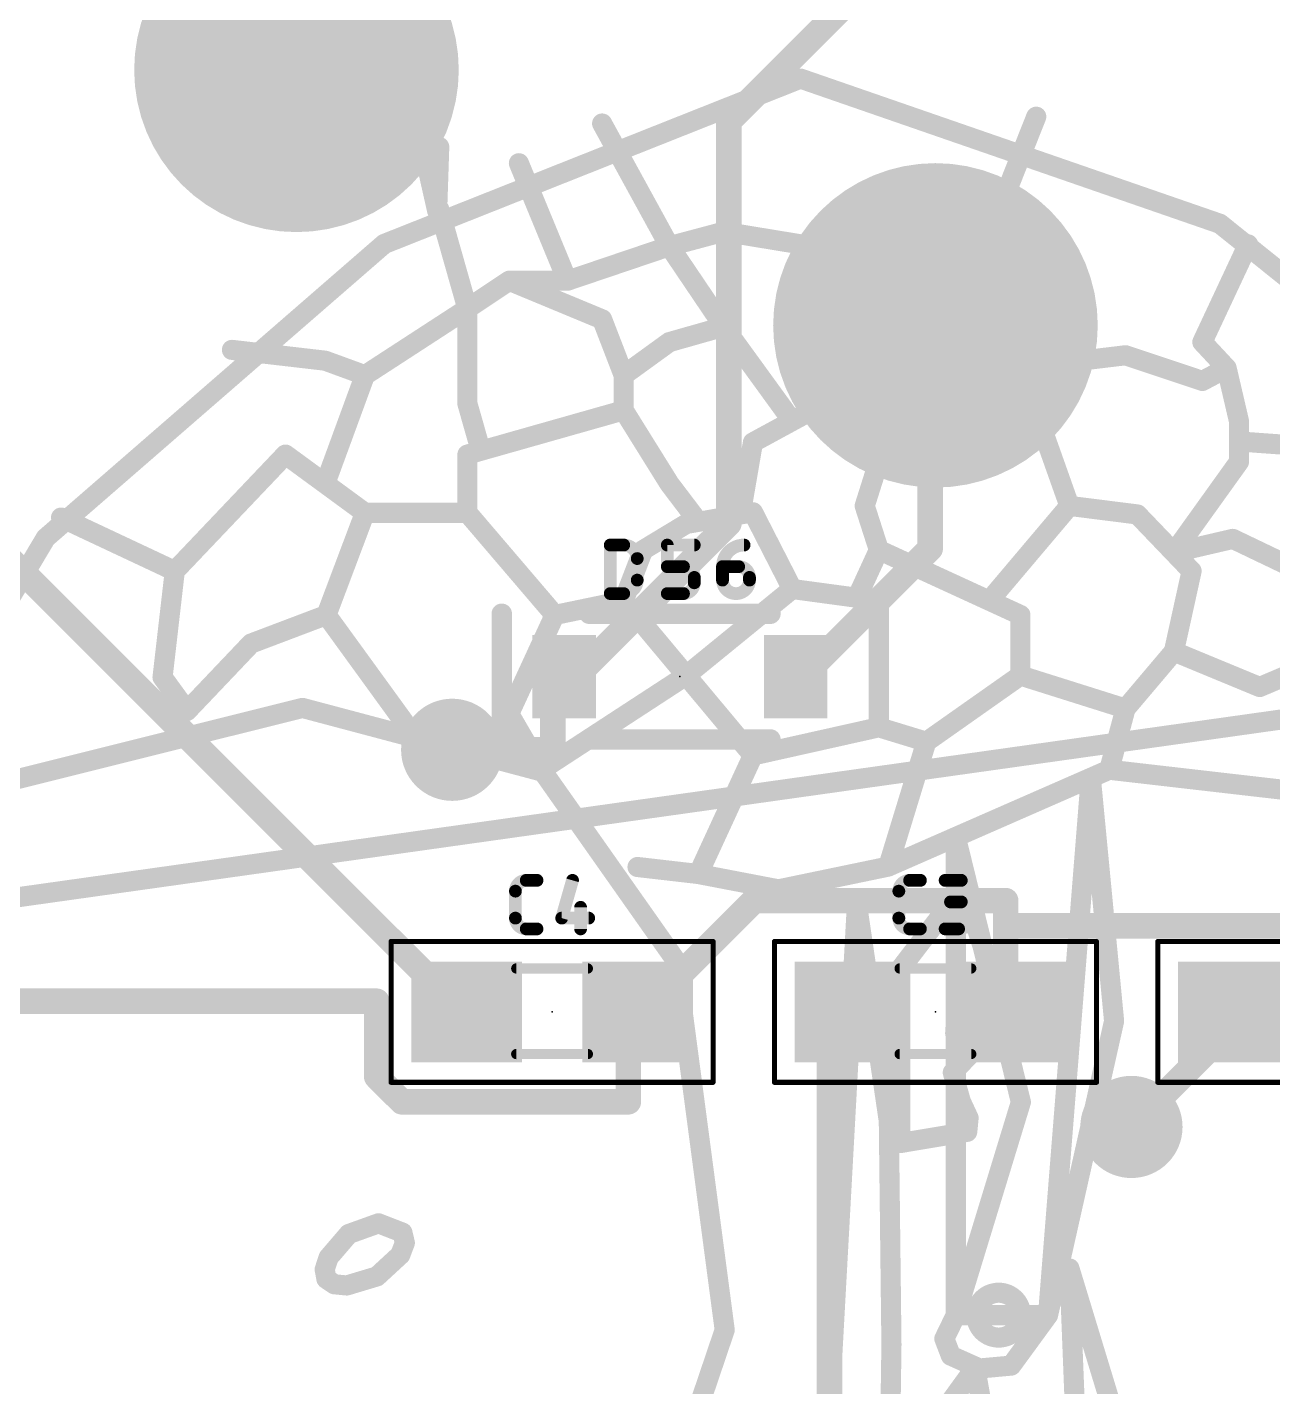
# Model space of a CAD drawing. Extents: x -10 to 314, y -10 to 86.
# Drawn here: x 188.78 to 201.15, y 3.42 to 16.93 of the extents above; entities that cross this region are included whole.
import ezdxf

# ---------------------------------------------------------------- set-up
doc = ezdxf.new("R2010")
doc.units = 0
for name, color, linetype in [('1', 12, 'CONTINUOUS'), ('17', 110, 'CONTINUOUS'), ('18', 110, 'CONTINUOUS'), ('21', 253, 'CONTINUOUS'), ('23', 53, 'CONTINUOUS'), ('25', 253, 'CONTINUOUS'), ('37', 253, 'CONTINUOUS'), ('39', 12, 'CONTINUOUS'), ('51', 253, 'CONTINUOUS')]:
    doc.layers.add(name, color=color, linetype=linetype)

# ---------------------------------------------------------------- blocks, each defined once
blk = doc.blocks.new('RECT')
blk.add_solid([(-0.5, -0.5), (0.5, -0.5), (-0.5, 0.5), (0.5, 0.5)])
blk = doc.blocks.new('ROUNDP')
at = {"const_width": 0.5}
blk.add_lwpolyline([(0, -0.25, 1), (0, 0.25, 1), (0, -0.25)], format="xyb", dxfattribs=at)
blk = doc.blocks.new('ROUNDV')
at = {"const_width": 0.5}
blk.add_lwpolyline([(0, -0.25, 1), (0, 0.25, 1), (0, -0.25)], format="xyb", dxfattribs=at)

msp = doc.modelspace()

# ---------------------------------------------------------------- linework, layer by layer
at = {"layer": '1', "const_width": 0.254}
for points in [[(199, 19.25), (195.75, 16)], [(195.75, 16), (195.75, 12)], [(185.5, 14.75), (193, 7.25)], [(197.75, 13.75), (197.8025, 13.97)], [(197.75, 13.75), (197.75, 11.75)], [(195.75, 12), (194.25, 10.5)], [(197.75, 11.75), (196.5, 10.5)], [(194, 10.25), (194.1125, 10.4775)], [(194.25, 10.5), (194.1125, 10.4775)], [(196.5, 10.5), (196.4125, 10.4775)], [(194, 10.25), (194, 9.75)], [(194, 9.75), (193, 9.75)], [(196, 8.25), (195, 7.25)], [(198.5, 8.25), (196, 8.25)], [(198.5, 8), (198.5, 8.25)], [(198.5, 7.25), (198.5, 8)], [(198.5, 8), (201.5, 8)], [(192.25, 7.25), (186.75, 7.25)], [(192.25, 6.5), (192.25, 7.25)], [(193, 7.25), (193.1425, 7.1438)], [(195, 7.25), (194.8425, 7.1438)], [(198.5, 7.25), (198.6525, 7.1438)], [(194.75, 7), (194.8425, 7.1438)], [(196.75, 7), (196.9525, 7.1438)], [(200.75, 7), (200.7625, 7.1438)], [(194.75, 7), (194.75, 6.25)], [(196.75, -8.5), (196.75, 7)], [(199.75, 6), (200.75, 7)], [(192.5, 6.25), (192.25, 6.5)], [(194.75, 6.25), (192.5, 6.25)]]:
    msp.add_lwpolyline(points, dxfattribs=at)
at = {"layer": '1', "const_width": 0.127}
for points in [[(195.8135, 16, 1), (195.6865, 16)], [(195.7051, 16.0449, 1), (195.7949, 15.9551)], [(197.8643, 13.9553, 1), (197.7407, 13.9847)], [(197.8135, 13.75, 1), (197.6865, 13.75)], [(197.6882, 13.7647, 1), (197.8118, 13.7353)], [(195.6865, 12, 1), (195.8135, 12)], [(195.7949, 11.9551, 1), (195.7051, 12.0449)], [(197.6865, 11.75, 1), (197.8135, 11.75)], [(197.7949, 11.7051, 1), (197.7051, 11.7949)], [(194.1022, 10.5402, 1), (194.1228, 10.4148)], [(194.1694, 10.4494, 1), (194.0556, 10.5056)], [(194.2051, 10.5449, 1), (194.2949, 10.4551)], [(194.2603, 10.4373, 1), (194.2397, 10.5627)], [(196.3967, 10.539, 1), (196.4283, 10.416)], [(196.4551, 10.5449, 1), (196.5449, 10.4551)], [(196.5158, 10.4385, 1), (196.4842, 10.5615)], [(194.0635, 10.25, 1), (193.9365, 10.25)], [(193.9431, 10.2781, 1), (194.0569, 10.2219)], [(193, 9.8135, 1), (193, 9.6865)], [(194, 9.6865, 1), (194, 9.8135)], [(193.9365, 9.75, 1), (194.0635, 9.75)], [(196, 8.3135, 1), (196, 8.1865)], [(196.0449, 8.2051, 1), (195.9551, 8.2949)], [(198.5635, 8.25, 1), (198.4365, 8.25)], [(198.5, 8.1865, 1), (198.5, 8.3135)], [(198.5635, 8, 1), (198.4365, 8)], [(198.5, 8.0635, 1), (198.5, 7.9365)], [(198.4365, 8, 1), (198.5635, 8)], [(192.3135, 7.25, 1), (192.1865, 7.25)], [(192.25, 7.1865, 1), (192.25, 7.3135)], [(193.038, 7.3009, 1), (192.962, 7.1991)], [(192.9551, 7.2051, 1), (193.0449, 7.2949)], [(194.9551, 7.2949, 1), (195.0449, 7.2051)], [(195.0355, 7.1974, 1), (194.9645, 7.3026)], [(198.5363, 7.3021, 1), (198.4637, 7.1979)], [(198.4365, 7.25, 1), (198.5635, 7.25)], [(193.1045, 7.0928, 1), (193.1805, 7.1947)], [(194.807, 7.1964, 1), (194.878, 7.0911)], [(194.8959, 7.1094, 1), (194.7891, 7.1781)], [(196.9893, 7.092, 1), (196.9157, 7.1955)], [(198.6162, 7.0916, 1), (198.6888, 7.1959)], [(200.8258, 7.1382, 1), (200.6992, 7.1493)], [(194.8135, 7, 1), (194.6865, 7)], [(194.6966, 7.0344, 1), (194.8034, 6.9656)], [(196.8135, 7, 1), (196.6865, 7)], [(196.7132, 7.0518, 1), (196.7868, 6.9482)], [(200.6867, 7.0055, 1), (200.8133, 6.9945)], [(200.7949, 6.9551, 1), (200.7051, 7.0449)], [(192.2949, 6.5449, 1), (192.2051, 6.4551)], [(192.1865, 6.5, 1), (192.3135, 6.5)], [(192.5, 6.3135, 1), (192.5, 6.1865)], [(192.4551, 6.2051, 1), (192.5449, 6.2949)], [(194.75, 6.1865, 1), (194.75, 6.3135)], [(194.6865, 6.25, 1), (194.8135, 6.25)], [(199.7051, 6.0449, 1), (199.7949, 5.9551)]]:
    msp.add_lwpolyline(points, format="xyb", dxfattribs=at)
at = {"layer": '21', "const_width": 0.2032}
for points in [[(193.4925, 11.1025), (193.4925, 9.8525)], [(194.3625, 11.1025), (196.1625, 11.1025)], [(194.3625, 9.8525), (196.1625, 9.8525)]]:
    msp.add_lwpolyline(points, dxfattribs=at)
at = {"layer": '21', "const_width": 0.1016}
for points in [[(193.5433, 11.1025, 1), (193.4417, 11.1025)], [(194.3625, 11.1533, 1), (194.3625, 11.0517)], [(196.1625, 11.0517, 1), (196.1625, 11.1533)], [(193.4417, 9.8525, 1), (193.5433, 9.8525)], [(194.3625, 9.9033, 1), (194.3625, 9.8017)], [(196.1625, 9.8017, 1), (196.1625, 9.9033)]]:
    msp.add_lwpolyline(points, format="xyb", dxfattribs=at)
at = {"layer": '23'}
for p in [(195.2625, 10.4775), (193.9925, 7.1438), (197.8025, 7.1438)]:
    msp.add_point(p, dxfattribs=at)
at = {"layer": '25'}
for points, const_width in [([(194.5707, 11.8174, 1), (194.5707, 11.7538)], 0.0635), ([(194.6024, 11.7856, 1), (194.5389, 11.7856)], 0.0635), ([(194.8388, 11.6515, 0.4142), (194.7047, 11.7856)], 0.127), ([(194.7047, 11.8174, 1), (194.7047, 11.7538)], 0.0635), ([(194.7047, 11.7538, 1), (194.7047, 11.8174)], 0.0635), ([(195.1693, 11.7856, 1), (195.1058, 11.7856)], 0.0635), ([(195.1376, 11.8174, 1), (195.1376, 11.7538)], 0.0635), ([(195.4057, 11.7538, 1), (195.4057, 11.8174)], 0.0635), ([(195.9007, 11.7856, 0.4142), (195.6862, 11.5711)], 0.127), ([(195.9007, 11.7539, 1), (195.9007, 11.8173)], 0.0635), ([(194.8705, 11.6515, 1), (194.807, 11.6515)], 0.0635), ([(194.807, 11.6515, 1), (194.8705, 11.6515)], 0.0635), ([(195.1376, 11.6029, 1), (195.1376, 11.5394)], 0.0635), ([(195.4057, 11.4639, 0.4142), (195.2985, 11.5711)], 0.127), ([(195.2985, 11.6029, 1), (195.2985, 11.5394)], 0.0635), ([(195.2985, 11.5394, 1), (195.2985, 11.6029)], 0.0635), ([(195.6862, 11.6029, 1), (195.6862, 11.5394)], 0.0635), ([(195.718, 11.5711, 1), (195.6545, 11.5711)], 0.0635), ([(195.9543, 11.4639, 0.4142), (195.8471, 11.5711)], 0.127), ([(195.8471, 11.6029, 1), (195.8471, 11.5394)], 0.0635), ([(195.8471, 11.5394, 1), (195.8471, 11.6029)], 0.0635), ([(194.7047, 11.303, 0.4142), (194.8388, 11.4371)], 0.127), ([(194.8705, 11.4371, 1), (194.807, 11.4371)], 0.0635), ([(195.1058, 11.5711, 1), (195.1693, 11.5711)], 0.0635), ([(195.4374, 11.4639, 1), (195.374, 11.4639)], 0.0635), ([(195.374, 11.4639, 1), (195.4374, 11.4639)], 0.0635), ([(195.6862, 11.4371, 1), (195.9543, 11.4371)], 0.127), ([(195.6545, 11.5711, 1), (195.718, 11.5711)], 0.0635), ([(195.718, 11.4371, 1), (195.6545, 11.4371)], 0.0635), ([(195.9861, 11.4639, 1), (195.9226, 11.4639)], 0.0635), ([(195.9861, 11.4371, 1), (195.9226, 11.4371)], 0.0635), ([(195.9226, 11.4639, 1), (195.9861, 11.4639)], 0.0635), ([(194.5707, 11.3348, 1), (194.5707, 11.2713)], 0.0635), ([(194.7047, 11.3347, 1), (194.7047, 11.2713)], 0.0635), ([(194.7047, 11.2713, 1), (194.7047, 11.3348)], 0.0635), ([(194.807, 11.4371, 1), (194.8705, 11.4371)], 0.0635), ([(195.1376, 11.3348, 1), (195.1376, 11.2713)], 0.0635), ([(195.2985, 11.303, 0.4142), (195.4057, 11.4102)], 0.127), ([(195.2985, 11.3348, 1), (195.2985, 11.2713)], 0.0635), ([(195.2985, 11.2713, 1), (195.2985, 11.3348)], 0.0635), ([(195.4374, 11.4102, 1), (195.374, 11.4102)], 0.0635), ([(195.374, 11.4102, 1), (195.4374, 11.4102)], 0.0635), ([(195.6545, 11.4371, 1), (195.718, 11.4371)], 0.0635), ([(195.9226, 11.4371, 1), (195.9861, 11.4371)], 0.0635), ([(194.5389, 11.303, 1), (194.6024, 11.303)], 0.0635), ([(193.7357, 8.4519, 0.4142), (193.6284, 8.3446)], 0.127), ([(193.6602, 8.3446, 1), (193.5967, 8.3446)], 0.0635), ([(193.7357, 8.4836, 1), (193.7357, 8.4201)], 0.0635), ([(193.7357, 8.4201, 1), (193.7357, 8.4836)], 0.0635), ([(193.8429, 8.4201, 1), (193.8429, 8.4836)], 0.0635), ([(194.2263, 8.4431, 1), (194.1652, 8.4606)], 0.0635), ([(197.5457, 8.4519, 0.4142), (197.4384, 8.3446)], 0.127), ([(197.4702, 8.3446, 1), (197.4067, 8.3446)], 0.0635), ([(197.5457, 8.4836, 1), (197.5457, 8.4201)], 0.0635), ([(197.5457, 8.4201, 1), (197.5457, 8.4836)], 0.0635), ([(197.6529, 8.4201, 1), (197.6529, 8.4836)], 0.0635), ([(197.8985, 8.4836, 1), (197.8985, 8.4201)], 0.0635), ([(198.0593, 8.2374, 1), (198.0593, 8.4519)], 0.127), ([(198.0593, 8.4836, 1), (198.0593, 8.4201)], 0.0635), ([(198.0593, 8.4201, 1), (198.0593, 8.4836)], 0.0635), ([(193.5967, 8.3446, 1), (193.6602, 8.3446)], 0.0635), ([(194.3079, 8.1837, 1), (194.2444, 8.1837)], 0.0635), ([(197.4067, 8.3446, 1), (197.4702, 8.3446)], 0.0635), ([(197.9521, 8.2691, 1), (197.9521, 8.2056)], 0.0635), ([(198.0325, 7.9693, 1), (198.0325, 8.2374)], 0.127), ([(198.0325, 8.2691, 1), (198.0325, 8.2056)], 0.0635), ([(198.0593, 8.2691, 1), (198.0593, 8.2056)], 0.0635), ([(198.0593, 8.2056, 1), (198.0593, 8.2691)], 0.0635), ([(193.6284, 8.0765, 0.4142), (193.7357, 7.9693)], 0.127), ([(193.6602, 8.0765, 1), (193.5967, 8.0765)], 0.0635), ([(194.0885, 8.1082, 1), (194.0885, 8.0447)], 0.0635), ([(194.058, 8.0852, 1), (194.119, 8.0678)], 0.0635), ([(194.3566, 8.0447, 1), (194.3566, 8.1082)], 0.0635), ([(197.4384, 8.0765, 0.4142), (197.5457, 7.9693)], 0.127), ([(197.4702, 8.0765, 1), (197.4067, 8.0765)], 0.0635), ([(193.5967, 8.0765, 1), (193.6602, 8.0765)], 0.0635), ([(193.7357, 8.001, 1), (193.7357, 7.9375)], 0.0635), ([(193.7357, 7.9375, 1), (193.7357, 8.001)], 0.0635), ([(193.8429, 7.9375, 1), (193.8429, 8.001)], 0.0635), ([(194.2444, 7.9693, 1), (194.3079, 7.9693)], 0.0635), ([(197.4067, 8.0765, 1), (197.4702, 8.0765)], 0.0635), ([(197.5457, 8.001, 1), (197.5457, 7.9375)], 0.0635), ([(197.5457, 7.9375, 1), (197.5457, 8.001)], 0.0635), ([(197.6529, 7.9375, 1), (197.6529, 8.001)], 0.0635), ([(197.8985, 8.001, 1), (197.8985, 7.9375)], 0.0635), ([(198.0325, 8.001, 1), (198.0325, 7.9375)], 0.0635), ([(198.0325, 7.9375, 1), (198.0325, 8.001)], 0.0635)]:
    msp.add_lwpolyline(points, format="xyb", dxfattribs=dict(at, const_width=const_width))
at = {"layer": '25', "const_width": 0.127}
for points in [[(194.5707, 11.303), (194.5707, 11.7856)], [(194.5707, 11.7856), (194.7047, 11.7856)], [(195.1376, 11.5711), (195.1376, 11.7856)], [(195.1376, 11.7856), (195.4057, 11.7856)], [(194.8388, 11.6515), (194.8388, 11.4371)], [(195.2985, 11.5711), (195.1376, 11.5711)], [(195.6862, 11.5711), (195.8471, 11.5711)], [(195.6862, 11.4371), (195.6862, 11.5711)], [(195.4057, 11.4102), (195.4057, 11.4639)], [(195.9543, 11.4639), (195.9543, 11.4371)], [(194.7047, 11.303), (194.5707, 11.303)], [(195.1376, 11.303), (195.2985, 11.303)], [(193.6284, 8.0765), (193.6284, 8.3446)], [(193.7357, 8.4519), (193.8429, 8.4519)], [(194.1957, 8.4519), (194.0885, 8.0765)], [(197.4384, 8.0765), (197.4384, 8.3446)], [(197.5457, 8.4519), (197.6529, 8.4519)], [(197.8985, 8.4519), (198.0593, 8.4519)], [(194.2762, 8.1837), (194.2762, 7.9693)], [(198.0593, 8.2374), (197.9521, 8.2374)], [(194.0885, 8.0765), (194.3566, 8.0765)], [(193.8429, 7.9693), (193.7357, 7.9693)], [(197.6529, 7.9693), (197.5457, 7.9693)], [(197.8985, 7.9693), (198.0325, 7.9693)]]:
    msp.add_lwpolyline(points, dxfattribs=at)
at = {"layer": '37', "const_width": 0.2}
for points in [[(192.3243, 14.7793), (196.4616, 16.4235)], [(196.4616, 16.4235), (200.6291, 14.9803)], [(198.3374, 14.867), (198.8041, 16.0445)], [(195.1583, 14.7568), (194.49, 15.9768)], [(192.7668, 15.4816), (192.8713, 15.7439)], [(192.8713, 15.7439), (192.8504, 15.1103)], [(194.1443, 14.4135), (193.6627, 15.5821)], [(192.8504, 15.1103), (192.7668, 15.4816)], [(193.1512, 14.1362), (192.8713, 15.1232)], [(197.2983, 14.4872), (198.0044, 15.1232)], [(198.0044, 15.1232), (198.3374, 14.867)], [(200.6291, 14.9803), (202.9944, 13.0813)], [(188.961, 11.8564), (192.3243, 14.7793)], [(195.1583, 14.7568), (195.6983, 14.901)], [(195.6983, 14.901), (196.576, 14.7568)], [(198.7084, 14.6607), (198.3374, 14.867)], [(200.4549, 13.8036), (200.9094, 14.7753)], [(194.1443, 14.4135), (195.1583, 14.7568)], [(195.1583, 14.7568), (195.6983, 13.9568)], [(196.576, 14.7568), (197.0222, 14.4135)], [(198.9213, 13.7267), (198.7084, 14.6607)], [(193.1512, 14.1362), (193.5662, 14.4135)], [(193.5662, 14.4135), (194.1443, 14.1735)], [(193.5662, 14.4135), (194.1443, 14.4135)], [(196.576, 13.1255), (196.9264, 14.4872)], [(197.0222, 14.4135), (197.2983, 14.4872)], [(197.2983, 14.4872), (197.4537, 14.0299)], [(192.1329, 13.4741), (193.1512, 14.1362)], [(193.1512, 13.1915), (193.1512, 14.1362)], [(194.1443, 14.1735), (194.49, 14.0299)], [(194.49, 14.0299), (194.7039, 13.4741)], [(197.4537, 14.0299), (197.8573, 13.7262)], [(195.1583, 13.8036), (195.6983, 13.9568)], [(195.6983, 13.9568), (196.379, 13.0183)], [(191.738, 13.6186), (190.8113, 13.7262)], [(194.7039, 13.4741), (195.1583, 13.8036)], [(197.2983, 12.8062), (197.8573, 13.7262)], [(197.8573, 13.7262), (198.7084, 13.3763)], [(198.7084, 13.3763), (198.9213, 13.7267)], [(198.9213, 13.7267), (199.2442, 13.6186)], [(200.6959, 13.5449), (200.4549, 13.8036)], [(192.1329, 13.4741), (191.738, 13.6186)], [(199.2442, 13.6186), (199.6916, 13.6727)], [(199.6916, 13.6727), (200.4549, 13.4172)], [(191.738, 12.3956), (192.1329, 13.4741)], [(194.7039, 13.1255), (194.7039, 13.4741)], [(200.4549, 13.4172), (200.6959, 13.5449)], [(200.6959, 13.5449), (200.8185, 13.0183)], [(198.7084, 13.3763), (199.1337, 12.1752)], [(193.2842, 12.7228), (193.1512, 13.1915)], [(193.1512, 12.6851), (194.7039, 13.1255)], [(194.7039, 13.1255), (195.1583, 12.3956)], [(195.9889, 12.8062), (196.576, 13.1255)], [(196.576, 13.1255), (197.2983, 12.8062)], [(200.8185, 13.0183), (200.8185, 12.8155)], [(195.8658, 12.0899), (195.9889, 12.8062)], [(197.0994, 12.1752), (197.2983, 12.8062)], [(200.8185, 12.8155), (200.8185, 12.6127)], [(202.1131, 12.7228), (200.8185, 12.8155)], [(190.2432, 11.5274), (191.3432, 12.6851)], [(191.3432, 12.6851), (192.1329, 12.1062)], [(193.1512, 12.1062), (193.1512, 12.6851)], [(200.8185, 12.6127), (200.1722, 11.7108)], [(195.1583, 12.3956), (195.4461, 12.0163)], [(192.1329, 12.1062), (191.7502, 11.0901)], [(192.1329, 12.1062), (193.1512, 12.1062)], [(193.1512, 12.1062), (194.0187, 11.0901)], [(195.9889, 12.1115), (195.3252, 11.9951)], [(196.379, 11.3487), (195.9889, 12.1115)], [(197.2404, 11.7365), (197.0994, 12.1752)], [(199.1337, 12.1752), (198.3374, 11.2323)], [(199.809, 12.0899), (199.1337, 12.1752)], [(200.348, 11.5274), (199.809, 12.0899)], [(190.2432, 11.5274), (189.1129, 12.0587)], [(195.3252, 11.9951), (194.8978, 11.7365)], [(186.6667, 8), (188.961, 11.8564)], [(200.1722, 11.7108), (200.7572, 11.847)], [(200.7572, 11.847), (201.2924, 11.5906)], [(194.8978, 11.7365), (194.7039, 11.2323)], [(197.2404, 11.7365), (197.0222, 11.2618)], [(198.6468, 11.0901), (197.2404, 11.7365)], [(190.1216, 10.4713), (190.2432, 11.5274)], [(200.1722, 10.727), (200.348, 11.5274)], [(196.379, 11.3487), (195.3252, 10.4885)], [(197.0222, 11.2618), (196.379, 11.3487)], [(197.2404, 11.2323), (197.0222, 11.2618)], [(194.0187, 11.0901), (194.7039, 11.2323)], [(194.7039, 11.2323), (195.3252, 10.4885)], [(197.2404, 9.9738), (197.2404, 11.2323)], [(191.7502, 11.0901), (191.0018, 10.8066)], [(192.5156, 10.0348), (191.7502, 11.0901)], [(193.5662, 10.1076), (194.0187, 11.0901)], [(198.6468, 10.4885), (198.6468, 11.0901)], [(191.0018, 10.8066), (190.3647, 10.1361)], [(199.6916, 10.159), (200.1722, 10.727)], [(201.0248, 10.3741), (200.1722, 10.727)], [(201.5322, 10.5897), (201.0248, 10.3741)], [(204.3461, 10.4885), (186.6667, 8)], [(190.3647, 10.1361), (190.1216, 10.4713)], [(195.3252, 10.4885), (193.8894, 9.5517)], [(195.3252, 10.4885), (195.9889, 9.6937)], [(197.7119, 9.8296), (198.6468, 10.4885)], [(198.6468, 10.4885), (199.6916, 10.159)], [(191.512, 10.1663), (188.0605, 9.3043)], [(193.9024, 9.5307), (191.512, 10.1663)], [(193.8894, 9.5517), (193.5662, 10.1076)], [(199.6916, 10.159), (199.5294, 9.5517)], [(197.2404, 9.9738), (195.9889, 9.6937)], [(197.7119, 9.8296), (197.2404, 9.9738)], [(197.3324, 8.5885), (197.7119, 9.8296)], [(195.9889, 9.6937), (195.4461, 8.515)], [(195.2228, 7.6543), (193.9024, 9.5307)], [(198.0044, 8.8831), (199.5294, 9.5517)], [(199.5294, 9.5517), (201.6025, 9.3128)], [(199.3462, 9.4714), (198.9213, 4.1288)], [(199.5777, 7.0525), (199.3462, 9.4714)], [(197.3324, 8.5885), (198.0044, 8.8831)], [(198.0044, 8.8831), (198.6515, 6.2472)], [(198.0044, 4.1288), (198.0044, 8.8831)], [(195.4461, 8.515), (194.8419, 8.5846)], [(196.2424, 8.3622), (197.3324, 8.5885)], [(195.4461, 8.515), (196.2424, 8.3622)], [(197.0222, 8.2139), (196.484, -1.6312)], [(197.3392, 6.0566), (197.0222, 8.2139)], [(197.8433, 8.0803), (197.4537, 7.572)], [(198.0411, 8.0914), (197.8433, 8.0803)], [(198.2099, 7.9869), (198.0411, 8.0914)], [(198.3642, 7.5089), (198.2099, 7.9869)], [(195.7081, 3.9819), (195.2228, 7.6543)], [(197.4537, 7.572), (197.4537, 5.8399)], [(198.0331, 7.0162), (198.3642, 7.5089)], [(197.9987, 6.9314), (198, 6.9713)], [(198.1018, 6.8656), (197.9987, 6.9314)], [(198, 6.9713), (198.0331, 7.0162)], [(198.9213, 4.1288), (199.5777, 7.0525)], [(198.1706, 6.831), (198.1018, 6.8656)], [(198.1923, 6.8128), (198.1706, 6.831)], [(198.1994, 6.7933), (198.1923, 6.8128)], [(197.9749, 6.5406), (198.1868, 6.7649)], [(198.1868, 6.7649), (198.1994, 6.7933)], [(198.0549, 6.2533), (197.9749, 6.5406)], [(198.6515, 6.2472), (198.0044, 4.1288)], [(198.1318, 6.0884), (198.0549, 6.2533)], [(197.3652, 3.8352), (197.3392, 6.0566)], [(198.1182, 5.9515), (198.1318, 6.0884)], [(197.4537, 5.8399), (198.1182, 5.9515)], [(192.2675, 5.0419), (191.9726, 4.9359)], [(192.5053, 4.9496), (192.2675, 5.0419)], [(191.9726, 4.9359), (191.7713, 4.7012)], [(192.5294, 4.8476), (192.5053, 4.9496)], [(192.4841, 4.7282), (192.5294, 4.8476)], [(191.7713, 4.7012), (191.7329, 4.5828)], [(192.2522, 4.514), (192.4841, 4.7282)], [(191.7329, 4.5828), (191.7502, 4.4892)], [(191.9524, 4.4238), (192.2522, 4.514)], [(199.9077, 2.0487), (199.1337, 4.5935)], [(199.1337, 4.5935), (199.3629, -1.2653)], [(191.7502, 4.4892), (191.8286, 4.4358)], [(191.8286, 4.4358), (191.9524, 4.4238)], [(198.0044, 4.1288), (197.891, 3.8948)], [(198.9213, 4.1288), (198.0044, 4.1288)], [(198.5552, 3.6273), (198.9213, 4.1288)], [(194.588, 0.6697), (195.7081, 3.9819)], [(197.325, 1.0472), (197.3652, 3.8352)], [(197.891, 3.8948), (197.9555, 3.7259)], [(197.9555, 3.7259), (198.2413, 3.5984)], [(197.7818, 3.0341), (198.1966, 3.6065)], [(198.1966, 3.6065), (198.6468, 1.1143)], [(198.2413, 3.5984), (198.5552, 3.6273)]]:
    msp.add_lwpolyline(points, dxfattribs=at)
at = {"layer": '37'}
for points, const_width in [([(196.478, 16.4708, 1), (196.4452, 16.3763)], 0.1), ([(196.4801, 16.377, 1), (196.4431, 16.47)], 0.1), ([(198.8506, 16.0261, 1), (198.7576, 16.0629)], 0.1), ([(194.5339, 16.0008, 1), (194.4462, 15.9527)], 0.1), ([(192.9212, 15.7422, 1), (192.8213, 15.7455)], 0.1), ([(192.9177, 15.7253, 1), (192.8248, 15.7624)], 0.1), ([(193.7089, 15.6011, 1), (193.6165, 15.563)], 0.1), ([(192.8156, 15.4926, 1), (192.718, 15.4706)], 0.1), ([(192.7203, 15.5001, 1), (192.8133, 15.4631)], 0.1), ([(192.8004, 15.112, 1), (192.9004, 15.1087)], 0.1), ([(192.8016, 15.0994, 1), (192.8992, 15.1213)], 0.1), ([(192.9194, 15.1368, 1), (192.8231, 15.1095)], 0.1), ([(198.0349, 15.1628, 1), (197.9739, 15.0836)], 0.1), ([(198.0379, 15.086, 1), (197.9709, 15.1603)], 0.1), ([(200.6604, 15.0193, 1), (200.5978, 14.9413)], 0.1), ([(200.6127, 14.933, 1), (200.6454, 15.0275)], 0.1), ([(192.3059, 14.8257, 1), (192.3428, 14.7328)], 0.1), ([(192.3571, 14.7415, 1), (192.2915, 14.817)], 0.1), ([(195.7064, 14.9503, 1), (195.6902, 14.8517)], 0.1), ([(195.7112, 14.8527, 1), (195.6854, 14.9493)], 0.1), ([(198.3617, 14.9107, 1), (198.3131, 14.8233)], 0.1), ([(198.2909, 14.8854, 1), (198.3839, 14.8486)], 0.1), ([(198.3069, 14.8274, 1), (198.3679, 14.9066)], 0.1), ([(200.9547, 14.7541, 1), (200.8641, 14.7964)], 0.1), ([(195.1998, 14.7848, 1), (195.1169, 14.7288)], 0.1), ([(195.1454, 14.8051, 1), (195.1712, 14.7085)], 0.1), ([(195.1145, 14.7328, 1), (195.2022, 14.7808)], 0.1), ([(195.1744, 14.7094, 1), (195.1423, 14.8041)], 0.1), ([(196.6065, 14.7964, 1), (196.5455, 14.7172)], 0.1), ([(196.5679, 14.7074, 1), (196.5841, 14.8061)], 0.1), ([(198.7572, 14.6718, 1), (198.6597, 14.6496)], 0.1), ([(198.6841, 14.617, 1), (198.7327, 14.7044)], 0.1), ([(193.5854, 14.4597, 1), (193.547, 14.3673)], 0.1), ([(193.5662, 14.4635, 1), (193.5662, 14.3635)], 0.1), ([(193.594, 14.3719, 1), (193.5384, 14.4551)], 0.1), ([(194.1282, 14.4608, 1), (194.1603, 14.3661)], 0.1), ([(194.098, 14.3944, 1), (194.1905, 14.4325)], 0.1), ([(194.1443, 14.3635, 1), (194.1443, 14.4635)], 0.1), ([(196.9748, 14.4747, 1), (196.878, 14.4997)], 0.1), ([(197.0093, 14.4618, 1), (197.0351, 14.3652)], 0.1), ([(196.9918, 14.3739, 1), (197.0527, 14.4531)], 0.1), ([(197.3457, 14.5033, 1), (197.251, 14.4711)], 0.1), ([(197.2648, 14.5244, 1), (197.3318, 14.4501)], 0.1), ([(197.3112, 14.4389, 1), (197.2854, 14.5355)], 0.1), ([(193.2012, 14.1362, 1), (193.1012, 14.1362)], 0.1), ([(193.1235, 14.1778, 1), (193.179, 14.0946)], 0.1), ([(193.1031, 14.1225, 1), (193.1993, 14.1498)], 0.1), ([(193.1785, 14.0943, 1), (193.124, 14.1781)], 0.1), ([(194.1634, 14.2196, 1), (194.1251, 14.1273)], 0.1), ([(194.1251, 14.1273, 1), (194.1634, 14.2196)], 0.1), ([(194.5367, 14.0479, 1), (194.4434, 14.012)], 0.1), ([(194.4709, 13.9837, 1), (194.5092, 14.0761)], 0.1), ([(197.4838, 14.0699, 1), (197.4237, 13.99)], 0.1), ([(197.4064, 14.0138, 1), (197.5011, 14.046)], 0.1), ([(195.7388, 13.9861, 1), (195.6578, 13.9274)], 0.1), ([(195.6569, 13.9288, 1), (195.7398, 13.9848)], 0.1), ([(195.712, 13.9087, 1), (195.6847, 14.0049)], 0.1), ([(190.8171, 13.7759, 1), (190.8055, 13.6766)], 0.1), ([(195.1447, 13.8517, 1), (195.172, 13.7555)], 0.1), ([(195.1877, 13.7631, 1), (195.129, 13.8441)], 0.1), ([(197.8763, 13.7725, 1), (197.8383, 13.68)], 0.1), ([(197.9, 13.7003, 1), (197.8145, 13.7522)], 0.1), ([(197.8272, 13.6863, 1), (197.8873, 13.7662)], 0.1), ([(198.9372, 13.7741, 1), (198.9054, 13.6793)], 0.1), ([(198.964, 13.7007, 1), (198.8786, 13.7526)], 0.1), ([(200.4914, 13.8377, 1), (200.4183, 13.7695)], 0.1), ([(200.4096, 13.8248, 1), (200.5002, 13.7824)], 0.1), ([(191.7552, 13.6656, 1), (191.7208, 13.5717)], 0.1), ([(191.7323, 13.569, 1), (191.7438, 13.6683)], 0.1), ([(198.8725, 13.7156, 1), (198.9701, 13.7378)], 0.1), ([(199.2382, 13.6683, 1), (199.2502, 13.569)], 0.1), ([(199.2283, 13.5712, 1), (199.26, 13.666)], 0.1), ([(199.7075, 13.7201, 1), (199.6758, 13.6252)], 0.1), ([(199.6976, 13.623, 1), (199.6856, 13.7223)], 0.1), ([(192.1056, 13.516, 1), (192.1601, 13.4321)], 0.1), ([(192.1798, 13.4569, 1), (192.0859, 13.4912)], 0.1), ([(192.1157, 13.4271, 1), (192.1501, 13.521)], 0.1), ([(194.7539, 13.4741, 1), (194.6539, 13.4741)], 0.1), ([(194.6746, 13.5145, 1), (194.7333, 13.4336)], 0.1), ([(194.6572, 13.4561, 1), (194.7506, 13.492)], 0.1), ([(200.7446, 13.5563, 1), (200.6472, 13.5336)], 0.1), ([(200.6593, 13.5109, 1), (200.7325, 13.579)], 0.1), ([(200.7193, 13.5008, 1), (200.6725, 13.5891)], 0.1), ([(198.7556, 13.393, 1), (198.6613, 13.3596)], 0.1), ([(198.6657, 13.4023, 1), (198.7512, 13.3503)], 0.1), ([(198.6894, 13.3301, 1), (198.7275, 13.4226)], 0.1), ([(200.4315, 13.4614, 1), (200.4783, 13.373)], 0.1), ([(200.439, 13.3698, 1), (200.4707, 13.4646)], 0.1), ([(193.1993, 13.2052, 1), (193.1031, 13.1779)], 0.1), ([(193.1012, 13.1915, 1), (193.2012, 13.1915)], 0.1), ([(194.6539, 13.1255, 1), (194.7539, 13.1255)], 0.1), ([(194.7464, 13.1519, 1), (194.6615, 13.0991)], 0.1), ([(194.7176, 13.0774, 1), (194.6903, 13.1736)], 0.1), ([(196.5962, 13.1712, 1), (196.5558, 13.0798)], 0.1), ([(196.5276, 13.138, 1), (196.6244, 13.113)], 0.1), ([(196.5999, 13.0816, 1), (196.5521, 13.1694)], 0.1), ([(200.8685, 13.0183, 1), (200.7685, 13.0183)], 0.1), ([(196.3385, 12.989, 1), (196.4194, 13.0477)], 0.1), ([(200.7698, 13.007, 1), (200.8672, 13.0297)], 0.1), ([(195.965, 12.8501, 1), (196.0128, 12.7623)], 0.1), ([(196.0382, 12.7977, 1), (195.9396, 12.8147)], 0.1), ([(197.2556, 12.8322, 1), (197.341, 12.7802)], 0.1), ([(197.346, 12.7912, 1), (197.2506, 12.8212)], 0.1), ([(197.2781, 12.7605, 1), (197.3185, 12.8519)], 0.1), ([(200.822, 12.8654, 1), (200.8149, 12.7656)], 0.1), ([(200.8685, 12.8155, 1), (200.7685, 12.8155)], 0.1), ([(200.7685, 12.8155, 1), (200.8685, 12.8155)], 0.1), ([(191.3727, 12.7254, 1), (191.3136, 12.6447)], 0.1), ([(191.3794, 12.6506, 1), (191.3069, 12.7195)], 0.1), ([(193.2012, 12.6851, 1), (193.1012, 12.6851)], 0.1), ([(193.1376, 12.7332, 1), (193.1649, 12.637)], 0.1), ([(193.2361, 12.7091, 1), (193.3323, 12.7364)], 0.1), ([(200.8591, 12.5835, 1), (200.7778, 12.6418)], 0.1), ([(200.7685, 12.6127, 1), (200.8685, 12.6127)], 0.1), ([(191.6911, 12.4128, 1), (191.785, 12.3785)], 0.1), ([(195.1982, 12.4259, 1), (195.1185, 12.3654)], 0.1), ([(195.1159, 12.3692, 1), (195.2008, 12.4221)], 0.1), ([(192.1329, 12.1562, 1), (192.1329, 12.0562)], 0.1), ([(192.1797, 12.0886, 1), (192.0861, 12.1239)], 0.1), ([(192.1033, 12.0659, 1), (192.1624, 12.1466)], 0.1), ([(193.1893, 12.1387, 1), (193.1132, 12.0738)], 0.1), ([(193.1512, 12.0562, 1), (193.1512, 12.1562)], 0.1), ([(196.0334, 12.1342, 1), (195.9444, 12.0887)], 0.1), ([(195.9976, 12.0622, 1), (195.9803, 12.1607)], 0.1), ([(197.147, 12.1905, 1), (197.0518, 12.1599)], 0.1), ([(197.0517, 12.1903, 1), (197.147, 12.1602)], 0.1), ([(199.14, 12.2248, 1), (199.1274, 12.1256)], 0.1), ([(199.0866, 12.1585, 1), (199.1808, 12.1919)], 0.1), ([(199.1719, 12.143, 1), (199.0955, 12.2075)], 0.1), ([(199.845, 12.1245, 1), (199.7729, 12.0553)], 0.1), ([(199.8027, 12.0403, 1), (199.8152, 12.1395)], 0.1), ([(189.1342, 12.104, 1), (189.0917, 12.0135)], 0.1), ([(193.1012, 12.1062, 1), (193.2012, 12.1062)], 0.1), ([(195.3165, 12.0444, 1), (195.3338, 11.9459)], 0.1), ([(195.3511, 11.9523, 1), (195.2993, 12.0379)], 0.1), ([(195.4062, 11.9861, 1), (195.4859, 12.0465)], 0.1), ([(195.8165, 12.0984, 1), (195.9151, 12.0814)], 0.1), ([(188.9282, 11.8942, 1), (188.9938, 11.8187)], 0.1), ([(189.004, 11.8309, 1), (188.918, 11.882)], 0.1), ([(200.7788, 11.8921, 1), (200.7356, 11.8019)], 0.1), ([(200.7685, 11.7983, 1), (200.7458, 11.8957)], 0.1), ([(194.8719, 11.7793, 1), (194.9237, 11.6938)], 0.1), ([(194.9445, 11.7186, 1), (194.8512, 11.7545)], 0.1), ([(197.2613, 11.782, 1), (197.2196, 11.6911)], 0.1), ([(197.1928, 11.7212, 1), (197.288, 11.7518)], 0.1), ([(197.2859, 11.7157, 1), (197.195, 11.7574)], 0.1), ([(200.1609, 11.7595, 1), (200.1835, 11.6621)], 0.1), ([(200.1316, 11.74, 1), (200.2128, 11.6817)], 0.1), ([(190.2929, 11.5217, 1), (190.1935, 11.5331)], 0.1), ([(200.3968, 11.5167, 1), (200.2991, 11.5381)], 0.1), ([(190.2069, 11.5619, 1), (190.2794, 11.493)], 0.1), ([(190.2219, 11.4822, 1), (190.2645, 11.5727)], 0.1), ([(200.3119, 11.4928, 1), (200.3841, 11.562)], 0.1), ([(196.3856, 11.3982, 1), (196.3723, 11.2991)], 0.1), ([(196.3344, 11.3259, 1), (196.4235, 11.3715)], 0.1), ([(196.4106, 11.31, 1), (196.3473, 11.3874)], 0.1), ([(197.0289, 11.3114, 1), (197.0155, 11.2123)], 0.1), ([(197.0155, 11.2123, 1), (197.0289, 11.3114)], 0.1), ([(194.7423, 11.2644, 1), (194.6655, 11.2003)], 0.1), ([(194.6572, 11.2503, 1), (194.7506, 11.2144)], 0.1), ([(194.7141, 11.1834, 1), (194.6937, 11.2813)], 0.1), ([(196.9768, 11.2827, 1), (197.0677, 11.2409)], 0.1), ([(197.2904, 11.2323, 1), (197.1904, 11.2323)], 0.1), ([(197.2337, 11.1828, 1), (197.2471, 11.2819)], 0.1), ([(198.2992, 11.2646, 1), (198.3756, 11.2001)], 0.1), ([(191.7906, 11.1195, 1), (191.7097, 11.0608)], 0.1), ([(191.7034, 11.1078, 1), (191.797, 11.0725)], 0.1), ([(191.7679, 11.0434, 1), (191.7325, 11.1369)], 0.1), ([(194.0085, 11.1391, 1), (194.0289, 11.0412)], 0.1), ([(194.0641, 11.0692, 1), (193.9733, 11.111)], 0.1), ([(193.9807, 11.0577, 1), (194.0567, 11.1226)], 0.1), ([(198.6968, 11.0901, 1), (198.5968, 11.0901)], 0.1), ([(198.626, 11.0447, 1), (198.6677, 11.1356)], 0.1), ([(190.9841, 10.8533, 1), (191.0195, 10.7598)], 0.1), ([(191.038, 10.7721, 1), (190.9656, 10.841)], 0.1), ([(200.1913, 10.7732, 1), (200.1531, 10.6808)], 0.1), ([(200.2104, 10.6947, 1), (200.134, 10.7593)], 0.1), ([(200.1234, 10.7377, 1), (200.221, 10.7162)], 0.1), ([(190.1621, 10.5007, 1), (190.0811, 10.442)], 0.1), ([(195.3636, 10.5205, 1), (195.2868, 10.4564)], 0.1), ([(195.2936, 10.5272, 1), (195.3568, 10.4497)], 0.1), ([(195.2868, 10.4564, 1), (195.3636, 10.5205)], 0.1), ([(195.3525, 10.4466, 1), (195.2979, 10.5303)], 0.1), ([(198.6619, 10.5361, 1), (198.6318, 10.4408)], 0.1), ([(198.6756, 10.4476, 1), (198.618, 10.5293)], 0.1), ([(190.0719, 10.4771, 1), (190.1713, 10.4656)], 0.1), ([(198.5968, 10.4885, 1), (198.6968, 10.4885)], 0.1), ([(201.0052, 10.4202, 1), (201.0443, 10.3281)], 0.1), ([(201.0056, 10.3279, 1), (201.0439, 10.4203)], 0.1), ([(190.3285, 10.1706, 1), (190.401, 10.1017)], 0.1), ([(190.3243, 10.1068, 1), (190.4052, 10.1655)], 0.1), ([(191.5248, 10.2146, 1), (191.4991, 10.118)], 0.1), ([(191.5241, 10.1178, 1), (191.4999, 10.2148)], 0.1), ([(193.6094, 10.1327, 1), (193.523, 10.0824)], 0.1), ([(193.5208, 10.1285, 1), (193.6116, 10.0867)], 0.1), ([(199.6535, 10.1913, 1), (199.7298, 10.1267)], 0.1), ([(199.7399, 10.1461, 1), (199.6433, 10.1719)], 0.1), ([(199.6766, 10.1114, 1), (199.7067, 10.2067)], 0.1), ([(192.4751, 10.0054, 1), (192.5561, 10.0641)], 0.1), ([(197.1904, 9.9738, 1), (197.2904, 9.9738)], 0.1), ([(197.2551, 10.0216, 1), (197.2258, 9.926)], 0.1), ([(197.2514, 9.925, 1), (197.2295, 10.0226)], 0.1), ([(197.6831, 9.8705, 1), (197.7407, 9.7887)], 0.1), ([(197.7597, 9.815, 1), (197.6641, 9.8442)], 0.1), ([(197.6973, 9.7818, 1), (197.7265, 9.8774)], 0.1), ([(195.978, 9.7425, 1), (195.9998, 9.6449)], 0.1), ([(196.0343, 9.6728, 1), (195.9435, 9.7146)], 0.1), ([(195.9505, 9.6617, 1), (196.0273, 9.7258)], 0.1), ([(193.8621, 9.5935, 1), (193.9167, 9.5098)], 0.1), ([(193.8462, 9.5265, 1), (193.9326, 9.5768)], 0.1), ([(193.9432, 9.5595, 1), (193.8615, 9.5019)], 0.1), ([(193.8895, 9.4824, 1), (193.9152, 9.579)], 0.1), ([(199.481, 9.5646, 1), (199.5777, 9.5387)], 0.1), ([(199.5351, 9.6013, 1), (199.5236, 9.502)], 0.1), ([(199.5494, 9.5059, 1), (199.5093, 9.5974)], 0.1), ([(199.396, 9.4761, 1), (199.2965, 9.4666)], 0.1), ([(199.3961, 9.4674, 1), (199.2964, 9.4753)], 0.1), ([(198.0544, 8.8831, 1), (197.9544, 8.8831)], 0.1), ([(197.9843, 8.9289, 1), (198.0245, 8.8373)], 0.1), ([(198.053, 8.895, 1), (197.9559, 8.8712)], 0.1), ([(198.0245, 8.8373, 1), (197.9843, 8.9289)], 0.1), ([(194.8476, 8.6343, 1), (194.8362, 8.5349)], 0.1), ([(197.3123, 8.6343, 1), (197.3525, 8.5427)], 0.1), ([(197.2846, 8.6031, 1), (197.3802, 8.5738)], 0.1), ([(197.3426, 8.5395, 1), (197.3222, 8.6374)], 0.1), ([(195.4555, 8.5641, 1), (195.4367, 8.4659)], 0.1), ([(195.4007, 8.5359, 1), (195.4915, 8.4941)], 0.1), ([(195.4403, 8.4653, 1), (195.4518, 8.5646)], 0.1), ([(196.2322, 8.4112, 1), (196.2525, 8.3133)], 0.1), ([(196.233, 8.3131, 1), (196.2518, 8.4113)], 0.1), ([(197.0722, 8.2112, 1), (196.9723, 8.2167)], 0.1), ([(197.0717, 8.2212, 1), (196.9728, 8.2067)], 0.1), ([(197.8405, 8.1302, 1), (197.8461, 8.0303)], 0.1), ([(197.883, 8.0499, 1), (197.8036, 8.1107)], 0.1), ([(198.0674, 8.1339, 1), (198.0148, 8.0489)], 0.1), ([(198.0439, 8.0415, 1), (198.0383, 8.1413)], 0.1), ([(198.2575, 8.0022, 1), (198.1624, 7.9715)], 0.1), ([(198.1836, 7.9443, 1), (198.2363, 8.0294)], 0.1), ([(195.2724, 7.6609, 1), (195.1733, 7.6478)], 0.1), ([(195.182, 7.6256, 1), (195.2637, 7.6831)], 0.1), ([(197.5037, 7.572, 1), (197.4037, 7.572)], 0.1), ([(197.414, 7.6024, 1), (197.4934, 7.5416)], 0.1), ([(198.3166, 7.4936, 1), (198.4118, 7.5243)], 0.1), ([(198.4057, 7.4811, 1), (198.3227, 7.5368)], 0.1), ([(198.0256, 6.9735, 1), (197.9718, 6.8893)], 0.1), ([(197.9597, 7.0009, 1), (198.0403, 6.9416)], 0.1), ([(198.05, 6.9696, 1), (197.9501, 6.9729)], 0.1), ([(197.9916, 7.0441, 1), (198.0746, 6.9883)], 0.1), ([(198.0734, 6.9866, 1), (197.9928, 7.0458)], 0.1), ([(199.5279, 7.0477, 1), (199.6275, 7.0573)], 0.1), ([(199.6265, 7.0416, 1), (199.5289, 7.0635)], 0.1), ([(197.9487, 6.9331, 1), (198.0487, 6.9298)], 0.1), ([(198.1242, 6.9103, 1), (198.0794, 6.8209)], 0.1), ([(198.0749, 6.8234, 1), (198.1287, 6.9077)], 0.1), ([(198.2028, 6.8693, 1), (198.1384, 6.7928)], 0.1), ([(198.2393, 6.8299, 1), (198.1453, 6.7957)], 0.1), ([(198.1482, 6.7863, 1), (198.1931, 6.8757)], 0.1), ([(198.1601, 6.7746, 1), (198.2245, 6.851)], 0.1), ([(198.1411, 6.7853, 1), (198.2325, 6.7446)], 0.1), ([(198.2232, 6.7306, 1), (198.1504, 6.7993)], 0.1), ([(198.1524, 6.7762, 1), (198.2464, 6.8104)], 0.1), ([(198.2451, 6.7729, 1), (198.1537, 6.8136)], 0.1), ([(198.0231, 6.554, 1), (197.9267, 6.5272)], 0.1), ([(197.9385, 6.5749, 1), (198.0113, 6.5062)], 0.1), ([(198.1002, 6.2744, 1), (198.0096, 6.2321)], 0.1), ([(198.0067, 6.2398, 1), (198.1031, 6.2667)], 0.1), ([(198.6029, 6.2353, 1), (198.7001, 6.2591)], 0.1), ([(198.6993, 6.2326, 1), (198.6037, 6.2618)], 0.1), ([(197.3892, 6.0572, 1), (197.2892, 6.056)], 0.1), ([(197.2898, 6.0493, 1), (197.3887, 6.0639)], 0.1), ([(198.1815, 6.0834, 1), (198.082, 6.0933)], 0.1), ([(198.0865, 6.0672, 1), (198.1771, 6.1095)], 0.1), ([(198.0684, 5.9564, 1), (198.1679, 5.9465)], 0.1), ([(198.1265, 5.9022, 1), (198.1099, 6.0008)], 0.1), ([(197.4454, 5.8892, 1), (197.462, 5.7905)], 0.1), ([(197.4037, 5.8399, 1), (197.5037, 5.8399)], 0.1), ([(192.2856, 5.0885, 1), (192.2494, 4.9953)], 0.1), ([(192.2844, 4.9949, 1), (192.2506, 5.089)], 0.1), ([(191.9557, 4.983, 1), (191.9895, 4.8888)], 0.1), ([(192.0106, 4.9034, 1), (191.9347, 4.9684)], 0.1), ([(192.5539, 4.961, 1), (192.4566, 4.9381)], 0.1), ([(192.4872, 4.9029, 1), (192.5234, 4.9962)], 0.1), ([(192.4807, 4.8361, 1), (192.578, 4.8591)], 0.1), ([(192.5761, 4.8299, 1), (192.4826, 4.8653)], 0.1), ([(191.7334, 4.7337, 1), (191.8093, 4.6686)], 0.1), ([(191.8189, 4.6857, 1), (191.7238, 4.7166)], 0.1), ([(192.4374, 4.7459, 1), (192.5309, 4.7105)], 0.1), ([(192.518, 4.6915, 1), (192.4502, 4.7649)], 0.1), ([(191.7821, 4.5919, 1), (191.6837, 4.5737)], 0.1), ([(191.6853, 4.5982, 1), (191.7804, 4.5673)], 0.1), ([(192.2182, 4.5508, 1), (192.2861, 4.4773)], 0.1), ([(192.2666, 4.4662, 1), (192.2378, 4.5619)], 0.1), ([(199.1837, 4.5955, 1), (199.0837, 4.5916)], 0.1), ([(199.1815, 4.6081, 1), (199.0859, 4.579)], 0.1), ([(191.7783, 4.5305, 1), (191.722, 4.4478)], 0.1), ([(191.701, 4.4801, 1), (191.7993, 4.4982)], 0.1), ([(191.8334, 4.4856, 1), (191.8238, 4.386)], 0.1), ([(191.8005, 4.3945, 1), (191.8567, 4.4771)], 0.1), ([(191.938, 4.4717, 1), (191.9669, 4.3759)], 0.1), ([(191.9476, 4.3741, 1), (191.9573, 4.4736)], 0.1), ([(198.4309, 3.9057, 1), (198.4309, 4.3518, 1), (198.4309, 3.9057)], 0.2), ([(198.0044, 4.1788, 1), (198.0044, 4.0788)], 0.1), ([(197.9566, 4.1434, 1), (198.0522, 4.1142)], 0.1), ([(198.0494, 4.107, 1), (197.9594, 4.1506)], 0.1), ([(198.9617, 4.0993, 1), (198.8809, 4.1583)], 0.1), ([(198.9213, 4.0788, 1), (198.9213, 4.1788)], 0.1), ([(195.7554, 3.9658, 1), (195.6607, 3.9979)], 0.1), ([(197.9544, 4.1288, 1), (198.0544, 4.1288)], 0.1), ([(198.8725, 4.1397, 1), (198.9701, 4.1178)], 0.1), ([(198.8715, 4.1327, 1), (198.9711, 4.1248)], 0.1), ([(195.6585, 3.9753, 1), (195.7576, 3.9884)], 0.1), ([(197.4152, 3.8345, 1), (197.3152, 3.8359)], 0.1), ([(197.9377, 3.9127, 1), (197.8443, 3.877)], 0.1), ([(197.846, 3.9166, 1), (197.936, 3.873)], 0.1), ([(197.3152, 3.8346, 1), (197.4152, 3.8358)], 0.1), ([(197.9759, 3.7715, 1), (197.9352, 3.6802)], 0.1), ([(197.9088, 3.708, 1), (198.0022, 3.7437)], 0.1), ([(198.2458, 3.6153, 1), (198.1474, 3.5976)], 0.1), ([(198.2371, 3.5771, 1), (198.1561, 3.6358)], 0.1), ([(198.2367, 3.6481, 1), (198.2458, 3.5486)], 0.1), ([(198.2209, 3.5527, 1), (198.2616, 3.644)], 0.1), ([(198.5148, 3.6568, 1), (198.5956, 3.5978)], 0.1), ([(198.5598, 3.5775, 1), (198.5506, 3.6771)], 0.1)]:
    msp.add_lwpolyline(points, format="xyb", dxfattribs=dict(at, const_width=const_width))
at = {"layer": '39', "const_width": 0.0508}
for points in [[(192.3925, 7.8438), (195.5925, 7.8438)], [(192.3925, 6.4438), (192.3925, 7.8438)], [(195.5925, 7.8438), (195.5925, 6.4438)], [(196.2025, 7.8438), (199.4025, 7.8438)], [(196.2025, 6.4438), (196.2025, 7.8438)], [(199.4025, 7.8438), (199.4025, 6.4438)], [(200.0125, 7.8438), (203.2125, 7.8438)], [(200.0125, 6.4438), (200.0125, 7.8438)], [(195.5925, 6.4438), (192.3925, 6.4438)], [(199.4025, 6.4438), (196.2025, 6.4438)], [(203.2125, 6.4438), (200.0125, 6.4438)]]:
    msp.add_lwpolyline(points, dxfattribs=at)
at = {"layer": '39', "const_width": 0.0254}
for points in [[(192.4052, 7.8438, 1), (192.3798, 7.8438)], [(192.3925, 7.8564, 1), (192.3925, 7.8311)], [(195.6052, 7.8438, 1), (195.5798, 7.8438)], [(195.5925, 7.8311, 1), (195.5925, 7.8564)], [(196.2152, 7.8438, 1), (196.1898, 7.8438)], [(196.2025, 7.8564, 1), (196.2025, 7.8311)], [(199.4152, 7.8438, 1), (199.3898, 7.8438)], [(199.4025, 7.8311, 1), (199.4025, 7.8564)], [(200.0252, 7.8438, 1), (199.9998, 7.8438)], [(200.0125, 7.8564, 1), (200.0125, 7.8311)], [(192.3925, 6.4565, 1), (192.3925, 6.4311)], [(192.3798, 6.4438, 1), (192.4052, 6.4438)], [(195.5798, 6.4438, 1), (195.6052, 6.4438)], [(195.5925, 6.4311, 1), (195.5925, 6.4565)], [(196.2025, 6.4565, 1), (196.2025, 6.4311)], [(196.1898, 6.4438, 1), (196.2152, 6.4438)], [(199.3898, 6.4438, 1), (199.4152, 6.4438)], [(199.4025, 6.4311, 1), (199.4025, 6.4565)], [(200.0125, 6.4565, 1), (200.0125, 6.4311)], [(199.9998, 6.4438, 1), (200.0252, 6.4438)]]:
    msp.add_lwpolyline(points, format="xyb", dxfattribs=at)
at = {"layer": '51', "const_width": 0.1016}
for points in [[(193.6365, 7.5758), (194.3485, 7.5758)], [(197.4465, 7.5758), (198.1585, 7.5758)], [(193.6365, 6.7248), (194.3485, 6.7248)], [(197.4465, 6.7248), (198.1585, 6.7248)]]:
    msp.add_lwpolyline(points, dxfattribs=at)
at = {"layer": '51', "const_width": 0.0508}
for points in [[(193.6365, 7.6012, 1), (193.6365, 7.5503)], [(194.3485, 7.5503, 1), (194.3485, 7.6012)], [(197.4465, 7.6012, 1), (197.4465, 7.5503)], [(198.1585, 7.5503, 1), (198.1585, 7.6012)], [(193.6365, 6.7502, 1), (193.6365, 6.6993)], [(194.3485, 6.6993, 1), (194.3485, 6.7502)], [(197.4465, 6.7502, 1), (197.4465, 6.6993)], [(198.1585, 6.6993, 1), (198.1585, 6.7502)]]:
    msp.add_lwpolyline(points, format="xyb", dxfattribs=at)

# ---------------------------------------------------------------- block references
at = {"layer": '1', "xscale": 0.63, "yscale": 0.83}
for p in [(194.1125, 10.4775), (196.4125, 10.4775)]:
    msp.add_blockref('RECT', p, dxfattribs=at)
at = {"layer": '1', "xscale": 1.1}
for p in [(193.1425, 7.1438), (194.8425, 7.1438), (196.9525, 7.1438), (198.6525, 7.1438), (200.7625, 7.1438)]:
    msp.add_blockref('RECT', p, dxfattribs=at)
at = {"layer": '17', "xscale": 3.2258, "yscale": 3.2258}
for p in [(191.4525, 16.51), (197.8025, 13.97)]:
    msp.add_blockref('ROUNDP', p, dxfattribs=at)
at = {"layer": '18', "xscale": 1.016, "yscale": 1.016}
for p in [(193, 9.75), (193, 9.75), (199.75, 6), (199.75, 6)]:
    msp.add_blockref('ROUNDV', p, dxfattribs=at)
at = {"layer": '51', "xscale": 0.5001, "yscale": 0.95}
for p in [(193.4044, 7.1489), (194.5728, 7.1489), (197.2143, 7.1489), (198.3828, 7.1489), (201.0243, 7.1489)]:
    msp.add_blockref('RECT', p, dxfattribs=at)

doc.saveas('drawing.dxf')
